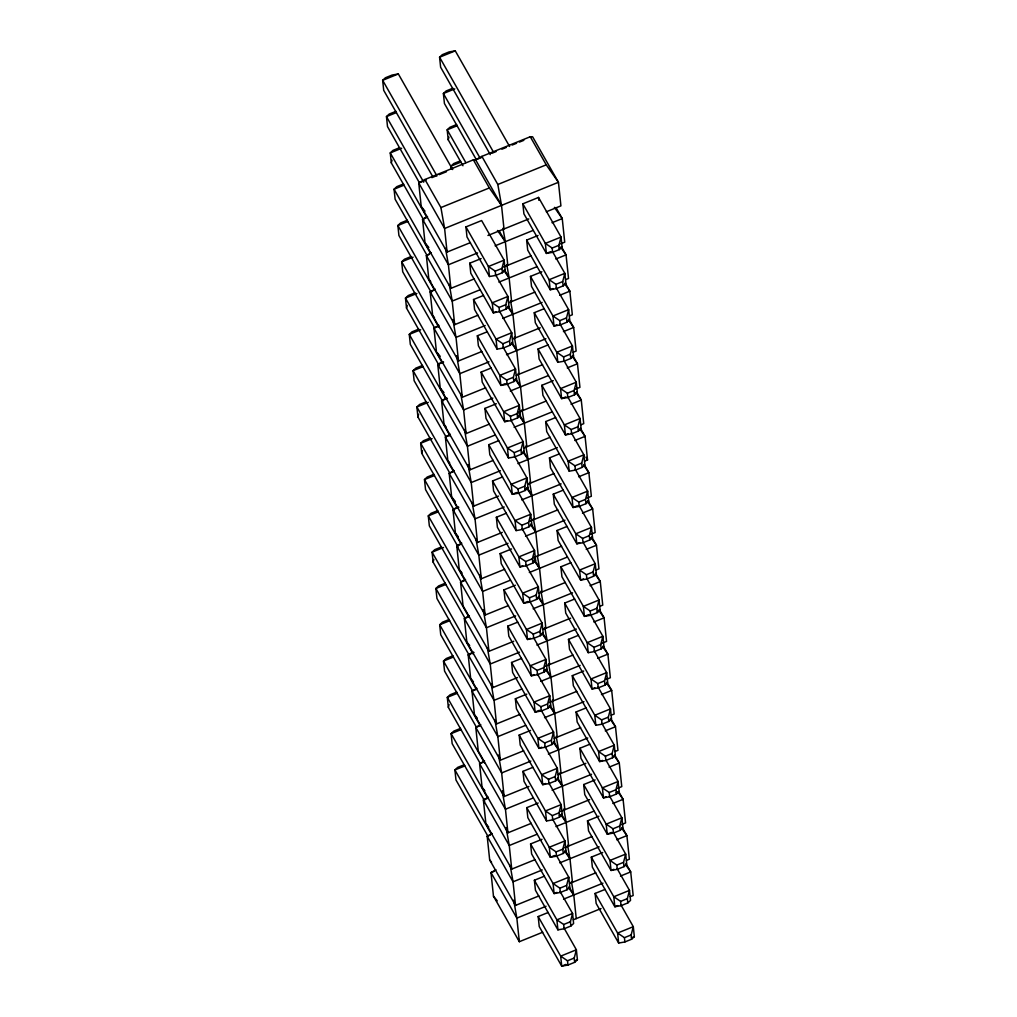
<?xml version="1.0" encoding="UTF-8"?>
<svg xmlns="http://www.w3.org/2000/svg" width="1017" height="1017" viewBox="0 0 1017 1017"><rect width="100%" height="100%" fill="white"/><g stroke="black" fill="none" stroke-linecap="round" stroke-linejoin="round"><path stroke-width="1.5" d="M423.898 220.282L391.316 162.911L392.028 160.165M462.977 165.758L448.23 139.812L448.955 137.053M439.115 365.472L406.52 308.1L407.245 305.342M449.743 472.994L417.936 416.995L418.648 414.237M454.319 510.648L421.737 453.29L422.449 450.531M502.423 272.696L501.978 268.412L504.114 260.149L481.626 220.549L465.939 226.905L466.981 236.91L489.482 276.522L495.699 275.429L502.423 272.696L505.169 270.153L504.114 260.149L488.427 266.518L489.482 276.522M464.96 618.171L433.14 562.172L433.852 559.426M481.143 258.572L469.74 263.212L470.782 273.217L493.283 312.816L499.5 311.723L506.224 308.99L505.78 304.706L507.928 296.443L495.508 274.59M483.52 295.451L473.541 299.507L474.583 309.511L497.084 349.111L503.301 348.017L510.025 345.284L509.581 341L511.729 332.737L499.309 310.897M487.321 331.745L477.342 335.801L478.397 345.805L500.885 385.405L507.102 384.312L513.827 381.591L513.382 377.294L515.53 369.044L503.11 347.191M559.35 249.597L558.892 245.313L561.041 237.05L538.54 197.438L522.852 203.807L523.908 213.812L546.396 253.411L552.625 252.318L559.35 249.597L562.083 247.055L561.041 237.05L545.354 243.419L546.396 253.411L550.68 251.682M491.122 368.04L481.143 372.095L482.198 382.1L504.686 421.699L510.915 420.606L517.628 417.885L517.183 413.601L519.331 405.338L506.924 383.485M480.164 763.36L448.357 707.362L449.069 704.603M538.069 235.474L526.653 240.101L527.709 250.106L550.21 289.718L556.426 288.625L563.151 285.891L562.693 281.607L564.842 273.344L552.434 251.491M496.36 403.762L484.944 408.389L485.999 418.394L508.5 458.006L514.716 456.913L521.441 454.179L520.984 449.895L523.132 441.632L510.725 419.779M541.87 271.768L530.467 276.395L531.51 286.4L554.011 326.012L560.227 324.919L566.952 322.186L566.494 317.901L568.643 309.638L556.235 287.786M498.737 440.641L488.745 444.696L489.8 454.688L512.301 494.3L518.517 493.207L525.242 490.474L524.785 486.19L526.933 477.926L514.526 456.074M544.248 308.647L534.268 312.702L535.311 322.707L557.812 362.306L564.028 361.213L570.753 358.48L570.308 354.196L572.444 345.933L560.036 324.08M502.538 476.935L492.559 480.99L493.601 490.995L516.102 530.594L522.318 529.501L529.043 526.768L528.598 522.484L530.734 514.221L518.327 492.368M548.049 344.941L538.069 348.996L539.112 359.001L561.613 398.6L567.829 397.507L574.554 394.774L574.109 390.49L576.258 382.227L563.838 360.387M506.339 513.229L496.36 517.284L497.402 527.289L519.903 566.889L526.12 565.795L532.844 563.075L532.399 558.778L534.548 550.515L522.128 528.675M553.273 380.663L541.87 385.29L542.913 395.295L565.414 434.895L571.63 433.801L578.355 431.081L577.91 426.784L580.059 418.534L567.639 396.681M511.564 548.951L500.161 553.579L501.203 563.583L523.704 603.183L529.921 602.089L536.645 599.369L536.201 595.072L538.349 586.822L525.929 564.969M555.651 417.529L545.671 421.585L546.714 431.589L569.215 471.189L575.431 470.096L582.156 467.375L581.711 463.091L583.86 454.828L571.44 432.975M515.365 585.245L503.962 589.873L505.004 599.877L527.505 639.477L533.722 638.384L540.447 635.663L540.002 631.379L542.15 623.116L529.73 601.263M559.452 453.836L549.472 457.879L550.528 467.884L573.016 507.496L579.245 506.402L585.957 503.669L585.512 499.385L587.661 491.122L575.253 469.269M517.742 622.124L507.763 626.167L508.818 636.172L531.306 675.784L537.535 674.691L544.248 671.957L543.803 667.673L545.951 659.41L533.531 637.557M563.265 490.13L553.273 494.173L554.329 504.178L576.83 543.79L583.046 542.697L589.771 539.963L589.313 535.679L591.462 527.416L579.054 505.563M521.556 658.419L511.564 662.474L512.619 672.466L535.12 712.078L541.336 710.985L548.061 708.252L547.604 703.967L549.752 695.704L537.345 673.851M567.066 526.425L557.074 530.48L558.13 540.485L580.631 580.084L586.847 578.991L593.572 576.258L593.114 571.974L595.263 563.71L583.631 543.231M526.781 694.128L515.365 698.768L516.42 708.773L538.921 748.372L545.137 747.279L551.862 744.546L551.405 740.262L553.553 731.998L541.146 710.146M570.868 562.719L560.888 566.774L561.931 576.779L584.432 616.378L590.648 615.285L597.373 612.552L596.928 608.268L599.064 600.005L586.656 578.164M530.582 730.435L519.178 735.062L520.221 745.067L542.722 784.666L548.938 783.573L555.663 780.853L555.206 776.556L557.354 768.293L544.947 746.453M574.669 599.013L564.689 603.068L565.732 613.073L588.233 652.672L594.449 651.579L601.174 648.859L600.729 644.562L602.878 636.311L590.457 614.459M532.959 767.301L522.98 771.356L524.022 781.361L546.523 820.961L552.74 819.867L559.464 817.147L559.019 812.85L561.155 804.6L548.748 782.747M578.47 635.307L568.49 639.362L569.533 649.367L592.034 688.967L598.25 687.873L604.975 685.153L604.53 680.869L606.679 672.606L594.259 650.753M538.184 803.023L526.781 807.651L527.823 817.655L550.324 857.255L556.541 856.174L563.265 853.441L562.821 849.157L564.969 840.894L552.549 819.041M583.694 671.029L572.291 675.657L573.334 685.661L595.835 725.274L602.051 724.18L608.776 721.447L608.331 717.163L610.48 708.9L598.06 687.047M541.985 839.317L530.582 843.945L531.624 853.949L554.125 893.562L560.342 892.468L567.066 889.735L566.622 885.451L568.77 877.188L556.35 855.335M586.072 707.908L576.092 711.964L577.148 721.956L599.636 761.568L605.865 760.474L612.577 757.741L612.132 753.457L614.281 745.194L601.861 723.341M544.362 876.196L534.383 880.252L535.438 890.244L557.926 929.856L564.155 928.763L570.868 926.029L570.423 921.745L572.571 913.482L560.151 891.629M589.885 744.202L579.893 748.258L580.949 758.262L603.45 797.862L609.666 796.769L616.391 794.035L615.933 789.751L618.082 781.488L605.674 759.635M548.163 912.491L538.184 916.546L539.239 926.551L561.727 966.15L567.956 965.057L574.669 962.324L574.224 958.039L576.372 949.776L563.965 927.924M595.11 779.925L583.694 784.552L584.75 794.557L607.251 834.156L613.467 833.063L620.192 830.342L619.734 826.046L621.883 817.782L609.475 795.942M598.911 816.219L587.508 820.846L588.551 830.851L611.052 870.45L617.268 869.357L623.993 866.637L623.535 862.34L625.684 854.089L613.276 832.237M602.712 852.513L591.309 857.14L592.352 867.145L614.853 906.744L621.069 905.664L627.794 902.931L627.349 898.647L629.485 890.383L617.077 868.531M605.09 889.392L595.11 893.434L596.153 903.439L618.654 943.051L624.87 941.958L631.595 939.225L631.15 934.941L633.299 926.678L620.878 904.825M506.224 308.99L508.97 306.448L507.928 296.443L492.241 302.812L493.283 312.816L496.131 311.66M563.151 285.891L565.897 283.349L564.842 273.344L549.155 279.713L550.21 289.718L553.057 288.561M510.025 345.284L512.771 342.742L511.729 332.737L496.042 339.106L497.084 349.111M566.952 322.186L569.698 319.643L568.643 309.638L552.956 316.007L554.011 326.012L556.858 324.855M513.827 381.591L516.572 379.036L515.53 369.044L499.843 375.4L500.885 385.405L505.169 383.676M570.753 358.48L573.499 355.937L572.444 345.933L556.757 352.302L557.812 362.306M517.628 417.885L520.373 415.343L519.331 405.338L503.644 411.707L504.686 421.699L507.547 420.542M574.554 394.774L577.3 392.231L576.258 382.227L560.57 388.596L561.613 398.6L565.897 396.872M521.441 454.179L524.187 451.637L523.132 441.632L507.445 448.001L508.5 458.006M578.355 431.081L581.101 428.526L580.059 418.534L564.371 424.89L565.414 434.895L568.274 433.738M525.242 490.474L527.988 487.931L526.933 477.926L511.246 484.295L512.301 494.3L516.572 492.559M582.156 467.375L584.902 464.833L583.86 454.828L568.172 461.197L569.215 471.189M529.043 526.768L531.789 524.225L530.734 514.221L515.047 520.59L516.102 530.594M585.957 503.669L588.703 501.127L587.661 491.122L571.974 497.491L573.016 507.496L577.3 505.754M532.844 563.075L535.59 560.52L534.548 550.515L518.861 556.884L519.903 566.889L522.751 565.732M589.771 539.963L592.517 537.421L591.462 527.416L575.775 533.785L576.83 543.79L579.677 542.633M536.645 599.369L539.391 596.814L538.349 586.822L522.662 593.178L523.704 603.183L527.988 601.454M593.572 576.258L596.318 573.715L595.263 563.71L579.576 570.079L580.631 580.084L583.478 578.927M540.447 635.663L543.192 633.121L542.15 623.116L526.463 629.485L527.505 639.477L530.365 638.32M597.373 612.552L600.119 610.009L599.064 600.005L583.377 606.374L584.432 616.378L588.703 614.649M544.248 671.957L546.993 669.415L545.951 659.41L530.264 665.779L531.306 675.784L534.167 674.627M601.174 648.859L603.92 646.303L602.878 636.311L587.19 642.668L588.233 652.672M548.061 708.252L550.807 705.709L549.752 695.704L534.065 702.073L535.12 712.078L539.391 710.336M604.975 685.153L607.721 682.61L606.679 672.606L590.991 678.975L592.034 688.967L594.881 687.81M551.862 744.546L554.608 742.003L553.553 731.998L537.866 738.367L538.921 748.372L541.769 747.215M608.776 721.447L611.522 718.905L610.48 708.9L594.792 715.269L595.835 725.274M555.663 780.853L558.409 778.297L557.354 768.293L541.667 774.662L542.722 784.666L545.57 783.51M612.577 757.741L615.323 755.199L614.281 745.194L598.593 751.563L599.636 761.568L602.496 760.411M559.464 817.147L562.21 814.592L561.155 804.6L545.468 810.956L546.523 820.961M616.391 794.035L619.124 791.493L618.082 781.488L602.395 787.857L603.45 797.862L606.297 796.705M563.265 853.441L566.011 850.898L564.969 840.894L549.282 847.263L550.324 857.255L554.608 855.526M620.192 830.342L622.938 827.787L621.883 817.782L606.196 824.151L607.251 834.156L611.522 832.427M567.066 889.735L569.812 887.193L568.77 877.188L553.083 883.557L554.125 893.562L556.985 892.405M623.993 866.637L626.739 864.081L625.684 854.089L609.997 860.446L611.052 870.45L613.899 869.293M570.868 926.029L573.613 923.487L572.571 913.482L556.884 919.851L557.926 929.856M627.794 902.931L630.54 900.388L629.485 890.383L613.798 896.752L614.853 906.744L617.7 905.588M574.669 962.324L577.414 959.781L576.372 949.776L560.685 956.145L561.727 966.15L566.011 964.408M631.595 939.225L634.341 936.682L633.299 926.678L617.611 933.047L618.654 943.051M481.511 157.495L475.664 159.86L473.363 159.834L424.953 179.488L418.75 182.971L421.216 206.553L447.073 252.076L470.426 242.605M546.32 211.79L560.914 205.866L558.447 182.285L532.59 136.761L530.277 136.736L481.88 156.376L475.664 159.86L501.521 205.383L504 228.978M427.521 216.481L422.551 219.265L425.017 242.86L450.874 288.37L474.227 278.9M431.322 252.775L426.352 255.559L428.831 279.154L454.688 324.665L478.041 315.194M435.123 289.07L430.153 291.854L432.632 315.448L458.489 360.971L481.842 351.488M438.924 325.364L433.954 328.148L436.433 351.742L462.29 397.266L485.643 387.782M442.726 361.658L437.755 364.442L440.234 388.036L466.091 433.56L489.444 424.076M446.527 397.952L441.569 400.749L444.035 424.343L469.892 469.854L493.245 460.383M450.328 434.259L445.37 437.043L447.836 460.637L473.693 506.148L498.508 496.08M454.129 470.553L449.171 473.337L451.637 496.932L477.494 542.442L502.309 532.374M457.942 506.847L452.972 509.631L455.438 533.226L481.308 578.749L504.648 569.266M461.743 543.142L456.773 545.926L459.252 569.52L485.109 615.043L508.462 605.56M465.544 579.436L460.574 582.22L463.053 605.814L488.91 651.338L513.725 641.269M469.345 615.73L464.375 618.527L466.854 642.121L492.711 687.632L517.526 677.564M473.147 652.037L468.189 654.821L470.655 678.415L496.512 723.926L519.865 714.455M476.948 688.331L471.99 691.115L474.456 714.709L500.313 760.22L523.666 750.749M480.749 724.625L475.791 727.409L478.257 751.004L504.114 796.527L528.929 786.446M484.562 760.919L479.592 763.703L482.058 787.298L507.915 832.821L531.268 823.338M488.363 797.214L483.393 800.01L485.872 823.592L511.729 869.115L535.082 859.632M492.164 833.508L487.194 836.305L489.673 859.899L515.53 905.41L538.883 895.939M495.965 869.815L490.995 872.599L493.474 896.193L519.331 941.704L542.684 932.233M452.654 169.559L398.346 73.949L382.659 80.318L383.701 90.322L432.594 176.373M509.581 146.461L455.273 50.85L439.586 57.219L440.628 67.224L490.283 154.635M395.931 111.336L389.206 114.069L386.46 116.612L387.515 126.616L419.322 182.615M452.845 88.237L446.132 90.971L443.387 93.513L444.429 103.518L476.248 159.516M396.439 112.569L386.46 116.612L423.708 182.183M454.79 88.886L443.387 93.513L479.846 157.711M399.732 147.643L393.007 150.363L390.261 152.919L391.316 162.911M456.658 124.532L449.934 127.265L447.188 129.807L448.23 139.812M401.677 148.279L390.261 152.919L426.733 217.104M457.167 125.752L447.188 129.807L465.811 162.593M403.533 183.937L396.808 186.658L394.062 189.213L395.117 199.218L426.924 255.216M460.459 160.826L453.735 163.559L450.989 166.102L451.294 168.962M404.054 185.158L394.062 189.213L430.534 253.398M460.968 162.059L450.989 166.102L452.54 168.835M426.047 180.009L418.75 182.971L444.607 228.482L447.073 252.076L446.298 249.356M431.882 177.632L436.268 175.852M439.179 174.67L446.476 171.708M491.72 153.351L496.105 151.571M501.94 149.194L506.313 147.427M512.161 145.05L516.534 143.283M519.458 142.088L523.831 140.321M407.334 220.231L400.609 222.965L397.876 225.507L398.918 235.512L431.5 292.871M530.277 136.736L546.243 164.83L558.447 182.285L444.607 228.482L440.92 207.582L489.33 187.942L501.521 205.383L497.834 184.484L481.88 156.376M497.834 184.484L546.243 164.83M407.855 221.452L397.876 225.507L434.335 289.705M426.924 217.485L422.551 219.265L448.408 264.776L450.874 288.37L449.705 284.29M411.135 256.526L404.423 259.259L401.677 261.801L402.719 271.806L434.539 327.805M413.08 257.174L401.677 261.801L438.912 327.36M429.276 254.377L426.352 255.559L452.209 301.083L454.688 324.665L453.506 320.584M487.944 235.486L528.815 218.909M477.596 252.928L448.408 264.776L445.51 248.364M495.114 245.822L533.061 230.427M552.028 222.723L562.248 218.579L555.981 207.544M414.949 292.82L408.224 295.553L405.478 298.095L406.52 308.1M416.881 293.468L405.478 298.095L441.937 362.294M433.077 290.671L430.153 291.854L456.01 337.377L458.489 360.971L457.701 358.238M503.428 267.051L531.154 255.788M560.342 243.94L564.727 242.173L562.248 218.579L554.405 207.366M465.939 226.905L488.427 266.518L495.254 271.145L501.978 268.412M522.852 203.807L545.354 243.419L552.167 248.034L558.892 245.313M559.236 248.212L562.083 247.055M479.948 289.82L452.209 301.083L449.311 284.658M498.915 282.116L536.862 266.721M555.841 259.017L566.049 254.873L561.346 246.597M418.75 329.127L412.025 331.847L409.279 334.39L410.321 344.394L442.916 401.766M420.682 329.762L409.279 334.39L445.751 398.588M438.34 326.381L433.954 328.148L459.811 373.671L462.29 397.266L461.502 394.532M508.691 302.748L534.955 292.095M565.605 279.65L568.528 278.467L566.049 254.873L560.825 247.398M469.74 263.212L492.241 302.812L499.055 307.439L505.78 304.706M526.653 240.101L549.155 279.713L555.968 284.328L562.693 281.607M485.198 325.529L456.01 337.377L452.857 319.465M502.716 318.423L542.125 302.418M559.642 295.311L569.851 291.167L565.16 282.891M422.551 365.421L415.826 368.141L413.08 370.697L414.122 380.689L445.942 436.7M423.059 366.641L413.08 370.697L450.328 436.255M443.603 362.077L437.755 364.442L463.625 409.965L466.091 433.56L464.909 429.466M512.492 339.042L540.218 327.792M569.406 315.944L572.329 314.762L569.851 291.167L564.626 283.692M473.541 299.507L496.042 339.106L502.856 343.733L509.581 341M530.467 276.395L552.956 316.007L559.782 320.635L566.494 317.901M489.012 361.823L459.811 373.671L456.658 355.759M506.517 354.717L545.926 338.725M563.443 331.606L573.664 327.461L568.961 319.185M426.352 401.715L419.627 404.448L416.881 406.991L417.936 416.995M428.297 402.351L416.881 406.991L453.353 471.176M447.404 398.372L441.569 400.749L467.426 446.26L469.892 469.854L468.723 465.761M516.293 375.349L542.557 364.683M573.207 352.238L576.13 351.056L573.664 327.461L568.427 319.986M477.342 335.801L499.843 375.4L506.657 380.027L513.382 377.294M534.268 312.702L556.757 352.302L563.583 356.929L570.308 354.196M513.725 380.193L516.572 379.036M570.651 357.094L573.499 355.937M492.813 398.117L463.625 409.965L460.726 393.541M510.318 391.011L548.265 375.604M567.244 367.912L577.465 363.755L572.762 355.48M430.153 438.009L423.428 440.742L420.682 443.285L421.737 453.29M432.098 438.658L420.682 443.285L457.154 507.483M449.743 435.263L445.37 437.043L471.227 482.554L473.693 506.148L472.918 503.428M518.632 412.228L546.371 400.978M575.558 389.13L579.932 387.35L577.465 363.755L572.228 356.281M481.143 372.095L503.644 411.707L510.458 416.322L517.183 413.601M538.069 348.996L560.57 388.596L567.384 393.223L574.109 390.49M517.526 416.5L520.373 415.343M574.452 393.388L577.3 392.231M495.152 435.009L467.426 446.26L464.527 429.848M514.132 427.305L552.078 411.91M571.045 404.207L581.266 400.062L576.563 391.787M433.954 474.303L427.229 477.037L424.483 479.579L425.538 489.584L458.12 546.943M434.475 475.524L424.483 479.579L460.955 543.777M453.544 471.557L449.171 473.337L475.028 518.861L477.494 542.442M523.895 447.938L550.172 437.272M580.821 424.839L583.733 423.644L581.266 400.062L576.029 392.587M484.944 408.389L507.445 448.001L514.259 452.616L520.984 449.895M541.87 385.29L564.371 424.89L571.185 429.517L577.91 426.784M500.415 470.706L471.227 482.554L468.062 464.642M517.933 463.599L557.341 447.607M574.847 440.501L585.067 436.357L580.364 428.081M437.755 510.598L431.043 513.331L428.297 515.873L429.339 525.878L461.146 581.877M438.276 511.831L428.297 515.873L464.756 580.071M458.807 507.267L452.972 509.631L478.829 555.155L481.308 578.749L480.126 574.656M527.696 484.232L553.973 473.566M584.622 461.133L587.534 459.951L585.067 436.357L579.843 428.882M488.745 444.696L511.246 484.295L518.073 488.923L524.785 486.19M545.671 421.585L568.172 461.197L574.986 465.811L581.711 463.091M525.128 489.088L527.988 487.931M504.216 507.013L475.028 518.861L472.13 502.436M521.734 499.894L561.142 483.901M578.648 476.795L588.868 472.651L584.165 464.375M441.569 546.904L434.844 549.625L432.098 552.167L433.14 562.172M443.501 547.54L432.098 552.167L468.557 616.366M461.159 544.159L456.773 545.926L482.63 591.449L485.109 615.043L484.321 612.31M530.048 521.124L557.774 509.873M586.962 498.025L591.347 496.245L588.868 472.651L583.644 465.176M492.559 480.99L515.047 520.59L521.874 525.217L528.598 522.484M549.472 457.879L571.974 497.491L578.787 502.106L585.512 499.385M585.856 502.284L588.703 501.127M508.017 543.307L478.829 555.155L475.931 538.73M525.535 536.201L564.943 520.196M582.461 513.089L592.669 508.945L587.966 500.669M445.37 583.199L438.645 585.919L435.899 588.474L436.941 598.466L469.536 655.838M445.878 584.419L435.899 588.474L473.147 654.033M464.96 580.453L460.574 582.22L486.431 627.743L488.91 651.338L488.122 648.604M533.849 557.418L561.575 546.167M590.763 534.319L595.148 532.539L592.669 508.945L587.445 501.47M496.36 517.284L518.861 556.884L525.675 561.511L532.399 558.778M553.273 494.173L575.775 533.785L582.588 538.413L589.313 535.679M532.743 561.676L535.59 560.52M589.657 538.578L592.517 537.421M510.369 580.198L482.63 591.449L479.732 575.025M529.336 572.495L567.283 557.087M586.262 549.383L596.471 545.239L591.78 536.963M449.171 619.493L442.446 622.226L439.7 624.769L440.742 634.773L472.562 690.772M449.679 620.713L439.7 624.769L476.172 688.954M468.761 616.747L464.375 618.527L490.232 664.037L492.711 687.632L491.923 684.911M539.112 593.127L565.376 582.461M596.026 570.016L598.949 568.834L596.471 545.239L591.246 537.764M500.161 553.579L522.662 593.178L529.476 597.805L536.201 595.072M557.074 530.48L579.576 570.079L586.402 574.707L593.114 571.974M515.632 615.895L486.431 627.743L483.278 609.831M533.137 608.789L572.546 592.797M590.063 585.69L600.272 581.533L595.581 573.257M452.972 655.787L446.247 658.52L443.501 661.063L444.556 671.067L476.363 727.066M453.48 657.007L443.501 661.063L479.973 725.261M474.024 652.444L468.189 654.821L494.046 700.332L496.512 723.926M542.913 629.421L570.639 618.158M599.827 606.31L602.75 605.128L600.272 581.533L595.047 574.058M503.962 589.873L526.463 629.485L533.277 634.1L540.002 631.379M560.888 566.774L583.377 606.374L590.203 611.001L596.928 608.268M597.259 611.166L600.119 610.009M519.433 652.189L490.232 664.037L487.346 647.626M536.938 645.083L576.347 629.091M593.864 621.984L604.085 617.84L599.382 609.564M456.773 692.081L450.048 694.814L447.302 697.357L448.357 707.362M457.294 693.302L447.302 697.357L484.55 762.915M476.363 689.335L471.99 691.115L497.847 736.639L500.313 760.22L499.525 757.5M545.252 666.313L572.978 655.05M602.178 643.202L606.552 641.422L604.085 617.84L598.848 610.365M507.763 626.167L530.264 665.779L537.078 670.394L543.803 667.673M564.689 603.068L587.19 642.668L594.004 647.295L600.729 644.562M544.146 670.572L546.993 669.415M521.772 689.081L494.046 700.332L491.147 683.92M540.752 681.377L580.148 665.385M597.665 658.279L607.886 654.134L603.183 645.859M460.574 728.375L453.849 731.109L451.103 733.651L452.158 743.656L484.74 801.027M461.095 729.609L451.103 733.651L487.575 797.849M480.164 725.629L475.791 727.409L501.648 772.933L504.114 796.527L502.551 791.073M549.053 702.607L576.792 691.344M605.979 679.496L610.353 677.729L607.886 654.134L602.649 646.659M511.564 662.474L534.065 702.073L540.879 706.701L547.604 703.967M568.49 639.362L590.991 678.975L597.805 683.589L604.53 680.869M525.573 725.375L497.847 736.639L494.948 720.214M544.553 717.671L583.961 701.679M601.467 694.573L611.687 690.429L606.984 682.153M464.375 764.682L457.65 767.403L454.917 769.945L455.959 779.95L487.766 835.949M464.896 765.903L454.917 769.945L491.376 834.143M483.965 761.936L479.592 763.703L505.449 809.227L507.915 832.821L506.746 828.728M554.316 738.304L580.593 727.651M611.242 715.205L614.154 714.023L611.687 690.429L606.463 682.954M515.365 698.768L537.866 738.367L544.692 742.995L551.405 740.262M572.291 675.657L594.792 715.269L601.606 719.883L608.331 717.163M530.836 761.085L501.648 772.933L498.483 755.021M548.354 753.978L587.762 737.973M605.268 730.867L615.488 726.723L610.785 718.447M487.779 798.231L483.393 800.01L509.25 845.521L511.729 869.115L510.941 866.382M558.117 774.598L585.856 763.347M615.043 751.499L617.955 750.317L615.488 726.723L610.264 719.248M519.178 735.062L541.667 774.662L548.494 779.289L555.206 776.556M576.092 711.964L598.593 751.563L605.407 756.19L612.132 753.457M533.175 797.976L505.449 809.227L502.284 791.315M552.155 790.273L591.563 774.28M609.081 767.161L619.289 763.017L614.586 754.741M490.118 835.11L487.194 836.305L513.051 881.815L515.53 905.41L514.742 902.689M560.469 811.49L589.657 799.642M617.383 788.391L621.768 786.611L619.289 763.017L614.065 755.542M522.98 771.356L545.468 810.956L552.295 815.583L559.019 812.85M579.893 748.258L602.395 787.857L609.208 792.485L615.933 789.751M559.363 815.761L562.21 814.592M616.277 792.65L619.124 791.493M536.989 834.271L509.25 845.521L506.097 827.609M555.956 826.567L593.903 811.159M612.882 803.468L623.09 799.311L619.175 792.421M493.919 871.416L490.995 872.599L516.852 918.109L519.331 941.704L518.543 938.983M564.27 847.784L591.996 836.533M621.184 824.685L625.569 822.906L623.09 799.311L617.866 791.836M526.781 807.651L549.282 847.263L556.096 851.877L562.821 849.157M583.694 784.552L606.196 824.151L613.009 828.779L619.734 826.046M542.239 869.967L513.051 881.815L510.153 865.403M559.757 862.861L599.166 846.869M616.683 839.762L626.892 835.618L622.201 827.342M569.533 883.493L595.797 872.828M626.447 860.395L629.37 859.2L626.892 835.618L621.667 828.143M530.582 843.945L553.083 883.557L559.897 888.172L566.622 885.451M587.508 820.846L609.997 860.446L616.823 865.073L623.535 862.34M546.053 906.261L516.852 918.109L513.699 900.198M563.558 899.155L602.967 883.163M620.484 876.057L630.705 871.912L626.002 863.636M573.334 919.788L601.06 908.537M630.248 896.689L633.171 895.507L630.705 871.912L625.468 864.437M534.383 880.252L556.884 919.851L563.698 924.478L570.423 921.745M591.309 857.14L613.798 896.752L620.624 901.367L627.349 898.647M538.184 916.546L560.685 956.145L567.499 960.773L574.224 958.039M595.11 893.434L617.611 933.047L624.425 937.661L631.15 934.941M574.567 960.938L577.414 959.781M631.493 937.839L634.341 936.682M455.273 50.85L449.044 51.943L442.331 54.676L439.586 57.219L493.118 151.457M398.346 73.949L392.13 75.042L385.405 77.775L382.659 80.318L436.967 175.928M421.216 206.553L424.992 211.18M425.017 242.86L428.793 247.474M428.831 279.154L430.712 281.455M432.632 315.448L434.513 317.762M437.374 352.899L440.196 356.357M440.234 388.036L443.997 392.664M444.035 424.343L445.916 426.644M447.836 460.637L449.717 462.938M451.637 496.932L455.413 501.546M455.438 533.226L458.273 536.684M459.252 569.52L462.074 572.991M466.854 642.121L469.676 645.579M470.655 678.415L473.477 681.873M474.456 714.709L477.291 718.167M482.058 787.298L484.893 790.768M485.872 823.592L488.694 827.063M489.673 859.899L491.554 862.2M493.474 896.193L497.237 900.808M497.491 230.465L505.335 241.677L507.801 265.272M503.898 270.497L509.136 277.972L511.602 301.566M507.699 306.791L512.937 314.266L515.403 337.86M511.513 343.098L516.738 350.573L519.204 374.154M515.314 379.392L520.539 386.867L523.018 410.461M519.115 415.686L524.34 423.161L526.819 446.755M522.916 451.98L528.141 459.455L530.62 483.05M526.717 488.274L531.955 495.749L534.421 519.344M530.518 524.569L535.756 532.044L538.222 555.638M534.319 560.875L539.557 568.35L542.023 591.932M538.133 597.17L543.358 604.645L545.824 628.239M541.934 633.464L547.159 640.939L549.625 664.533M545.735 669.758L550.96 677.233L553.439 700.827M549.536 706.052L554.761 713.527L557.24 737.122M553.337 742.346L558.562 749.821L561.041 773.416M557.138 778.653L562.376 786.128L564.842 809.71M560.939 814.948L566.177 822.422L568.643 846.017M564.74 851.242L569.978 858.717L572.444 882.311M568.554 887.536L573.779 895.011L576.245 918.605M473.363 159.834L489.33 187.942M499.055 230.643L505.335 241.677L502.957 228.24M504.432 269.696L509.136 277.972L506.758 264.534M508.233 305.99L512.937 314.266L510.559 300.841M585.97 457.192L587.534 459.951M424.953 179.488L440.92 207.582M512.034 342.297L516.738 350.573L514.373 337.135M515.835 378.591L520.539 386.867L518.174 373.43M518.861 413.499L524.34 423.161L521.975 409.724M523.45 451.179L528.141 459.455L525.776 446.018M527.251 487.474L531.955 495.749L529.577 482.312M531.052 523.768L535.756 532.044L533.378 518.619M534.065 558.689L539.557 568.35L537.446 556.401M538.654 596.369L543.358 604.645L540.98 591.208M542.455 632.663L547.159 640.939L544.794 627.502M546.256 668.957L550.96 677.233L548.595 663.796M550.057 705.251L554.761 713.527L552.396 700.09M553.871 741.546L558.562 749.821L556.197 736.397M557.672 777.852L562.376 786.128L559.998 772.691M561.473 814.147L566.177 822.422L563.799 808.985M565.274 850.441L569.978 858.717L567.6 845.28M569.075 886.735L573.779 895.011L571.414 881.574M552.167 248.034L552.625 252.318M555.968 284.328L556.426 288.625M559.782 320.635L560.227 324.919M563.583 356.929L564.028 361.213M567.384 393.223L567.829 397.507M571.185 429.517L571.63 433.801M574.986 465.811L575.431 470.096M578.787 502.106L579.245 506.402M582.588 538.413L583.046 542.697M586.402 574.707L586.847 578.991M590.203 611.001L590.648 615.285M594.004 647.295L594.449 651.579M597.805 683.589L598.25 687.873M601.606 719.883L602.051 724.18M605.407 756.19L605.865 760.474M609.208 792.485L609.666 796.769M613.009 828.779L613.467 833.063M616.823 865.073L617.268 869.357M620.624 901.367L621.069 905.664M624.425 937.661L624.87 941.958M538.54 197.438L538.845 200.298M495.254 271.145L495.699 275.429M499.055 307.439L499.5 311.723M502.856 343.733L503.301 348.017M506.657 380.027L507.102 384.312M510.458 416.322L510.915 420.606M514.259 452.616L514.716 456.913M518.073 488.923L518.517 493.207M521.874 525.217L522.318 529.501M525.675 561.511L526.12 565.795M529.476 597.805L529.921 602.089M533.277 634.1L533.722 638.384M537.078 670.394L537.535 674.691M540.879 706.701L541.336 710.985M544.692 742.995L545.137 747.279M548.494 779.289L548.938 783.573M552.295 815.583L552.74 819.867M556.096 851.877L556.541 856.174M559.897 888.172L560.342 892.468M563.698 924.478L564.155 928.763M567.499 960.773L567.956 965.057"/></g></svg>
